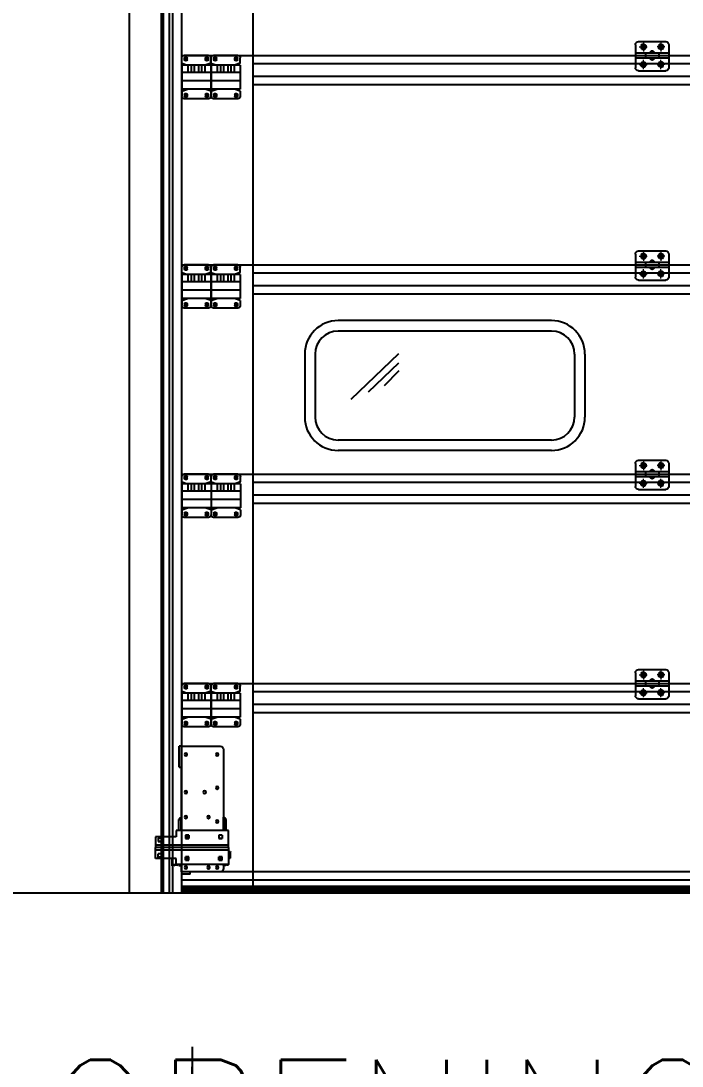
# Model space of a CAD drawing. Header units: millimetres. Extents: x 0 to 190005487, y 0 to 455456909.
# Drawn here: x 106918 to 107708, y 24415 to 25663 of the extents above; entities that cross this region are included whole.
import ezdxf

# ---------------------------------------------------------------- set-up
doc = ezdxf.new("R2010")
doc.units = ezdxf.units.MM
doc.header["$LTSCALE"] = 400
doc.header["$MEASUREMENT"] = 0
doc.header["$PDSIZE"] = -10
for name, pattern in [('CENTER', [11, 10.25, -0.25, 0.25, -0.25]), ('CENTER2', [28.575, 19.05, -3.175, 3.175, -3.175]), ('CLTNQHWH', [79.3, 75, -2, 0.3, -2]), ('HIDDEN', [0.375, 0.25, -0.125])]:
    doc.linetypes.add(name, pattern=pattern)
doc.layers.get('0').update_dxf_attribs({"linetype": 'CONTINUOUS'})
doc.layers.get('Defpoints').update_dxf_attribs({"color": 153, "linetype": 'CONTINUOUS'})
for name, color, linetype in [('8', 8, 'CONTINUOUS'), ('CON', 1, 'CONTINUOUS'), ('dim', 7, 'CONTINUOUS'), ('HID', 2, 'HIDDEN'), ('NDIM', 7, 'CONTINUOUS'), ('중심선', 1, 'CENTER2')]:
    doc.layers.add(name, color=color, linetype=linetype)
doc.layers.add('CENT', color=1, linetype='CLTNQHWH', lineweight=9)
doc.styles.get("Standard").update_dxf_attribs({"font": 'SIMPLEX.shx'})
doc.dimstyles.new('NDIM', dxfattribs={"dimscale": 5, "dimtxt": 3.5, "dimasz": 1.5, "dimexe": 2, "dimexo": 5, "dimgap": 1, "dimtad": 1, "dimdec": 0, "dimrnd": 0.25, "dimzin": 0, "dimdsep": 46, "dimlunit": 6, "dimblk": 'Z_DOT', "dimblk2": '_CIDOT', "dimcen": 5, "dimclrd": 256, "dimclre": 256, "dimclrt": 3, "dimadec": 0, "dimazin": 0, "dimtfac": 1, "dimtdec": 0, "dimtix": 1, "dimtmove": 2, "dimatfit": 1, "dimfxl": 1, "dimtolj": 1, "dimtzin": 0, "dimarcsym": 0})

# ---------------------------------------------------------------- blocks, each defined once
blk = doc.blocks.new('추락방지기')
at = {"color": 8, "linetype": 'Continuous'}
for p, q in [((21509724.9, -50994597.4), (21509651.3, -50994597.4)), ((21509724.9, -50994637.4), (21509724.9, -50994597.4)), ((21509724.9, -50994597.4), (21509729.5, -50994597.4)), ((21509729.5, -50994637.4), (21509729.5, -50994597.4)), ((21509644.9, -50994603.8), (21509644.9, -50994733.4)), ((21509724.9, -50994733.4), (21509724.9, -50994637.4)), ((21509729.5, -50994637.4), (21509724.9, -50994637.4)), ((21509644.9, -50994733.4), (21509644.9, -50994733.4)), ((21509644.9, -50994758.8), (21509644.9, -50994733.4)), ((21509725.4, -50994733.9), (21509724.9, -50994733.4)), ((21509725.4, -50994733.9), (21509725.4, -50994733.9)), ((21509725.4, -50994733.9), (21509725.4, -50994758.8)), ((21509644.3, -50994737.4), (21509640.3, -50994737.4)), ((21509640.3, -50994737.4), (21509640.3, -50994758.8)), ((21509644.3, -50994737.4), (21509644.3, -50994758.8)), ((21509726, -50994758.8), (21509726, -50994737.9)), ((21509730, -50994737.9), (21509726, -50994737.9)), ((21509730, -50994758.8), (21509730, -50994737.9)), ((21509635.1, -50994786.8), (21509635.1, -50994758.8)), ((21509635.1, -50994758.8), (21509735.1, -50994758.8)), ((21509635.1, -50994758.8), (21509635.1, -50994758.8)), ((21509635.1, -50994758.8), (21509735.1, -50994758.8)), ((21509647.1, -50994767.6), (21509653.5, -50994767.6)), ((21509647.1, -50994767.6), (21509647.1, -50994774)), ((21509647.1, -50994774), (21509653.5, -50994774)), ((21509653.5, -50994774), (21509647.1, -50994774)), ((21509653.5, -50994767.6), (21509653.5, -50994774)), ((21509711.1, -50994767.6), (21509717.5, -50994767.6)), ((21509711.1, -50994767.6), (21509711.1, -50994774)), ((21509711.1, -50994774), (21509717.5, -50994774)), ((21509717.5, -50994774), (21509711.1, -50994774)), ((21509717.5, -50994767.6), (21509717.5, -50994774)), ((21509735.1, -50994758.8), (21509735.1, -50994770.8)), ((21509735.1, -50994758.8), (21509735.1, -50994758.8)), ((21509735.1, -50994770.8), (21509775.1, -50994770.8)), ((21509735.1, -50994770.8), (21509775.1, -50994770.8)), ((21509763.1, -50994773.2), (21509769.5, -50994773.2)), ((21509763.1, -50994773.2), (21509763.1, -50994779.6)), ((21509769.5, -50994773.2), (21509769.5, -50994779.6)), ((21509775.1, -50994770.8), (21509775.1, -50994786.8)), ((21509775.1, -50994770.8), (21509775.1, -50994770.8)), ((21509635.1, -50994786.8), (21509775.1, -50994786.8)), ((21509635.1, -50994791.4), (21509635.1, -50994786.8)), ((21509635.1, -50994791.4), (21509775.1, -50994791.4)), ((21509635.1, -50994791.4), (21509635.1, -50994796)), ((21509635.1, -50994796), (21509775.1, -50994796)), ((21509635.1, -50994796), (21509635.1, -50994823.9)), ((21509763.1, -50994779.6), (21509769.5, -50994779.6)), ((21509769.5, -50994779.6), (21509763.1, -50994779.6)), ((21509775.1, -50994786.8), (21509775.1, -50994791.4)), ((21509775.1, -50994796), (21509775.1, -50994791.4)), ((21509775.1, -50994811.9), (21509775.1, -50994796)), ((21509632.4, -50994799), (21509631.6, -50994799.8)), ((21509631.6, -50994811), (21509631.6, -50994799.8)), ((21509631.6, -50994811), (21509632.4, -50994811.8)), ((21509633.5, -50994799), (21509632.4, -50994799)), ((21509632.4, -50994799), (21509632.4, -50994811.8)), ((21509632.4, -50994811.8), (21509633.5, -50994811.8)), ((21509635.1, -50994797.4), (21509633.5, -50994797.4)), ((21509633.5, -50994811.4), (21509633.5, -50994797.4)), ((21509633.5, -50994813.4), (21509633.5, -50994811.4)), ((21509633.5, -50994813.4), (21509635.1, -50994813.4)), ((21509647.1, -50994815.1), (21509647.1, -50994808.7)), ((21509647.1, -50994808.7), (21509653.5, -50994808.7)), ((21509647.1, -50994811.8), (21509653.5, -50994811.8)), ((21509647.1, -50994815.1), (21509653.5, -50994815.1)), ((21509653.5, -50994815.1), (21509647.1, -50994815.1)), ((21509653.5, -50994815.1), (21509653.5, -50994808.7)), ((21509711.1, -50994815.1), (21509711.1, -50994808.7)), ((21509711.1, -50994808.7), (21509717.5, -50994808.7)), ((21509711.1, -50994811.8), (21509717.5, -50994811.8)), ((21509711.1, -50994815.1), (21509717.5, -50994815.1)), ((21509717.5, -50994815.1), (21509711.1, -50994815.1)), ((21509717.5, -50994815.1), (21509717.5, -50994808.7)), ((21509735.1, -50994811.9), (21509775.1, -50994811.9)), ((21509735.1, -50994823.9), (21509735.1, -50994811.9)), ((21509735.1, -50994813.4), (21509736.7, -50994813.4)), ((21509735.3, -50994823.9), (21509735.3, -50994813.4)), ((21509736.7, -50994813.4), (21509736.7, -50994811.9)), ((21509742, -50994823.5), (21509742, -50994811.9)), ((21509743.1, -50994823.5), (21509743.1, -50994811.9)), ((21509763.1, -50994809.5), (21509763.1, -50994803.1)), ((21509763.1, -50994803.1), (21509769.5, -50994803.1)), ((21509763.1, -50994809.5), (21509769.5, -50994809.5)), ((21509769.5, -50994809.5), (21509763.1, -50994809.5)), ((21509769.5, -50994809.5), (21509769.5, -50994803.1)), ((21509635.1, -50994823.9), (21509735.1, -50994823.9)), ((21509635.1, -50994824), (21509635.1, -50994823.9)), ((21509639.1, -50994824), (21509635.1, -50994824)), ((21509639.1, -50994823.9), (21509639.1, -50994824)), ((21509640.3, -50994823.9), (21509640.3, -50994825.4)), ((21509640.3, -50994825.4), (21509644.3, -50994825.4)), ((21509644.3, -50994823.9), (21509644.3, -50994825.4)), ((21509644.9, -50994825.4), (21509644.3, -50994825.4)), ((21509644.9, -50994825.4), (21509644.9, -50994823.9)), ((21509644.9, -50994825.4), (21509644.9, -50994831)), ((21509724.9, -50994825.4), (21509725.4, -50994825.4)), ((21509724.9, -50994837.4), (21509724.9, -50994825.4)), ((21509725.4, -50994823.9), (21509725.4, -50994825.4)), ((21509726, -50994825.4), (21509725.4, -50994825.4)), ((21509726, -50994825.4), (21509726, -50994823.9)), ((21509730, -50994825.4), (21509726, -50994825.4)), ((21509730, -50994825.4), (21509730, -50994823.9)), ((21509735.1, -50994823.9), (21509731.1, -50994823.9)), ((21509731.1, -50994823.9), (21509731.1, -50994823.9)), ((21509734.9, -50994823.9), (21509732.2, -50994824.5)), ((21509732.8, -50994824.7), (21509732.2, -50994824.5)), ((21509735.9, -50994824), (21509732.8, -50994824.7)), ((21509732.8, -50994824.7), (21509738.7, -50994824.1)), ((21509735.1, -50994823.9), (21509735.1, -50994823.9)), ((21509735.3, -50994823.9), (21509735.1, -50994823.9)), ((21509735.9, -50994824), (21509735.3, -50994823.9)), ((21509735.9, -50994824), (21509741.7, -50994823.5)), ((21509738.3, -50994824.2), (21509738.3, -50994825.9)), ((21509738.3, -50994825.9), (21509739.1, -50994825.9)), ((21509738.3, -50994826.3), (21509738.3, -50994825.9)), ((21509738.3, -50994826.3), (21509739.1, -50994826.3)), ((21509741.7, -50994823.5), (21509738.7, -50994824.1)), ((21509742, -50994823.5), (21509739, -50994824.1)), ((21509739.1, -50994825.9), (21509739.1, -50994824.1)), ((21509739.1, -50994825.9), (21509739.1, -50994826.3)), ((21509743.1, -50994823.5), (21509742, -50994823.5)), ((21509742.3, -50994823.5), (21509742.3, -50994825.9)), ((21509742.3, -50994825.9), (21509743.1, -50994825.9)), ((21509742.3, -50994826.3), (21509742.3, -50994825.9)), ((21509742.3, -50994826.3), (21509743.1, -50994826.3)), ((21509743.1, -50994825.9), (21509743.1, -50994823.5)), ((21509743.1, -50994825.9), (21509743.1, -50994826.3)), ((21509651.3, -50994837.4), (21509708.9, -50994837.4)), ((21509708.9, -50994837.4), (21509724.9, -50994837.4)), ((21509708.9, -50994842), (21509708.9, -50994837.4)), ((21509708.9, -50994842), (21509724.9, -50994842)), ((21509724.9, -50994837.4), (21509724.9, -50994842))]:
    blk.add_line(p, q, dxfattribs=at)
at = {"color": 8, "linetype": 'Continuous', "flags": 128}
for points in [[(21509640.3, -50994737.4), (21509640.3, -50994737.4), (21509640.3, -50994737.4), (21509640.3, -50994737.3), (21509640.7, -50994736.4), (21509641.7, -50994735.4), (21509642.7, -50994734.7), (21509643.6, -50994734.1), (21509644.9, -50994733.4)], [(21509725.4, -50994733.9), (21509726.7, -50994734.6), (21509727.6, -50994735.2), (21509728.7, -50994735.9), (21509729.5, -50994736.7), (21509729.8, -50994737.2), (21509730, -50994737.9)], [(21509731.2, -50994823.9), (21509731.2, -50994824), (21509731.3, -50994824.1), (21509731.4, -50994824.2), (21509731.6, -50994824.3), (21509731.7, -50994824.3), (21509732, -50994824.4), (21509732.2, -50994824.5)], [(21509735.1, -50994823.8), (21509735.1, -50994823.8), (21509735.1, -50994823.8), (21509735.1, -50994823.8), (21509735.2, -50994823.8), (21509735.2, -50994823.8), (21509735.2, -50994823.8), (21509735.2, -50994823.9), (21509735.3, -50994823.9)], [(21509738.7, -50994824.1), (21509738.7, -50994824.1), (21509738.8, -50994824.1), (21509738.8, -50994824.1), (21509738.8, -50994824.1), (21509738.9, -50994824.1), (21509738.9, -50994824.1), (21509738.9, -50994824.1), (21509739, -50994824.1)], [(21509741.7, -50994823.5), (21509741.8, -50994823.5), (21509741.8, -50994823.5), (21509741.9, -50994823.5), (21509741.9, -50994823.5), (21509741.9, -50994823.5), (21509742, -50994823.5), (21509742, -50994823.5), (21509742, -50994823.5)], [(21509742, -50994823.5), (21509742.8, -50994823.5), (21509743.1, -50994823.5)]]:
    blk.add_lwpolyline(points, dxfattribs=at)
at = {"color": 8, "linetype": 'Continuous'}
for centre in [(21509656.9, -50994613.4), (21509716.9, -50994613.4), (21509656.9, -50994677.4), (21509680.9, -50994685.4), (21509716.9, -50994685.4), (21509673.5, -50994733.4), (21509716.9, -50994733.4), (21509656.9, -50994741.4), (21509656.9, -50994829.4), (21509673.5, -50994829.4), (21509716.9, -50994829.4)]:
    blk.add_circle(centre, 2.72, dxfattribs=at)
for centre, radius, start, end in [((21509651.3, -50994603.8), 6.4, 90, 180), ((21509658.5, -50994737.4), 14.1, 163.4023, 179.9041), ((21509708.9, -50994738.4), 17.1, 1.537, 15.1566), ((21509716.9, -50994769.4), 2.72, 139.9965, 180), ((21509716.9, -50994769.4), 2.72, 180, 282.9752), ((21509651.3, -50994831), 6.4, 180, 270), ((21509745.2, -50994848.6), 25.2, 97.3136, 100.9909)]:
    blk.add_arc(centre, radius, start, end, dxfattribs=at)
blk = doc.blocks.new('사이드힌지')
at = {"layer": '8'}
for p, q in [((-14.7, 13.2), (-14.7, 25.5)), ((-8.7, 31.5), (49.5, 31.5)), ((55.5, 13.2), (55.5, 25.5)), ((-14.7, 13.2), (-1, 8.2)), ((-14.7, 8.2), (55.5, 8.2)), ((-14.7, 8.2), (-14.7, -48.8)), ((-7.7, 21.5), (-7.7, 24.5)), ((-1.7, 21.5), (-1.7, 24.5)), ((0, 8.2), (0, -8.2)), ((8, 8.2), (8, -8.2)), ((15.5, 8.2), (15.5, -9.2)), ((25.5, 8.2), (25.5, -9.2)), ((33, 8.2), (33, -8.2)), ((41, 8.2), (41, -8.2)), ((55.5, 13.2), (41.8, 8.2)), ((42.5, 21.5), (42.5, 24.5)), ((48.5, 21.5), (48.5, 24.5)), ((55.5, 8.2), (55.5, -48.8)), ((-14.7, -9.2), (55.5, -9.2)), ((-14.7, -29.2), (55.5, -29.2)), ((-14.7, -53.8), (-1, -48.8)), ((-14.7, -48.8), (55.5, -48.8)), ((55.5, -53.8), (41.8, -48.8)), ((-14.7, -53.8), (-14.7, -66)), ((-8.7, -72), (49.5, -72)), ((-7.7, -62), (-7.7, -65)), ((-1.7, -62), (-1.7, -65)), ((42.5, -62), (42.5, -65)), ((48.5, -62), (48.5, -65)), ((55.5, -53.8), (55.5, -66))]:
    blk.add_line(p, q, dxfattribs=at)
for centre, radius, start, end in [((-8.7, 25.5), 6, 90, 180), ((-4.7, 24.5), 3, 0, 180), ((45.5, 24.5), 3, 0, 180), ((49.5, 25.5), 6, 0, 90), ((-4.7, 21.5), 3, 180, 0), ((45.5, 21.5), 3, 180, 0), ((1, -8.2), 1, 180, 270), ((7, -8.2), 1, 270, 0), ((34, -8.2), 1, 180, 270), ((40, -8.2), 1, 270, 0), ((-8.7, -66), 6, 180, 270), ((-4.7, -62), 3, 0, 180), ((-4.7, -65), 3, 180, 0), ((45.5, -62), 3, 0, 180), ((45.5, -65), 3, 180, 0), ((49.5, -66), 6, 270, 0)]:
    blk.add_arc(centre, radius, start, end, dxfattribs=at)
at = {"layer": '중심선'}
for p, q in [((-4.7, 28.5), (-4.7, 17.5)), ((45.5, 28.5), (45.5, 17.5)), ((-8.7, 24.5), (-0.7, 24.5)), ((-8.7, 21.5), (-0.7, 21.5)), ((49.5, 24.5), (41.5, 24.5)), ((49.5, 21.5), (41.5, 21.5)), ((-8.7, -62), (-0.7, -62)), ((-8.7, -65), (-0.7, -65)), ((-4.7, -69), (-4.7, -58)), ((49.5, -62), (41.5, -62)), ((49.5, -65), (41.5, -65)), ((45.5, -69), (45.5, -58))]:
    blk.add_line(p, q, dxfattribs=at)
blk = doc.blocks.new('센터힌지')
at = {"color": 8}
for p, q in [((-35, 31.6), (-35, -23.4)), ((-35, 31.6), (-35, -23.4)), ((37.5, 39.1), (-27.5, 39.1)), ((37.5, 39.1), (-27.5, 39.1)), ((-19.8, 32.1), (-21.6, 29.7)), ((-19.8, 32.1), (-21.6, 29.7)), ((-21.6, 29.7), (-21.6, 23.4)), ((-21.6, 29.7), (-21.6, 23.4)), ((-16, 32.1), (-19.8, 32.1)), ((-16, 32.1), (-19.8, 32.1)), ((-16, 32.1), (-12.2, 32.1)), ((-16, 32.1), (-12.2, 32.1)), ((-12.2, 32.1), (-10.4, 29.7)), ((-12.2, 32.1), (-10.4, 29.7)), ((-10.4, 29.7), (-10.4, 23.4)), ((-10.4, 29.7), (-10.4, 23.4)), ((22.2, 32.1), (20.4, 29.7)), ((22.2, 32.1), (20.4, 29.7)), ((20.4, 29.7), (20.4, 23.4)), ((20.4, 29.7), (20.4, 23.4)), ((26, 32.1), (22.2, 32.1)), ((26, 32.1), (22.2, 32.1)), ((26, 32.1), (29.8, 32.1)), ((26, 32.1), (29.8, 32.1)), ((29.8, 32.1), (31.6, 29.7)), ((29.8, 32.1), (31.6, 29.7)), ((31.6, 29.7), (31.6, 23.4)), ((31.6, 29.7), (31.6, 23.4)), ((45, 31.6), (45, -23.4)), ((45, 31.6), (45, -23.4)), ((0, 12), (-35, 12)), ((0, 12), (-35, 12)), ((0, 0), (-35, 0)), ((0, 0), (-35, 0)), ((-19.8, 20.9), (-21.6, 23.4)), ((-19.8, 20.9), (-21.6, 23.4)), ((-19.8, 20.9), (-12.2, 20.9)), ((-19.8, 20.9), (-12.2, 20.9)), ((-12.2, 20.9), (-10.4, 23.4)), ((-12.2, 20.9), (-10.4, 23.4)), ((-11.3, 12), (-11.3, 0)), ((-11.3, 12), (-11.3, 0)), ((45, 12), (0, 12)), ((45, 12), (0, 12)), ((45, 0), (0, 0)), ((45, 0), (0, 0)), ((22.2, 20.9), (20.4, 23.4)), ((22.2, 20.9), (20.4, 23.4)), ((21.3, 12), (21.3, 0)), ((21.3, 12), (21.3, 0)), ((29.8, 20.9), (22.2, 20.9)), ((29.8, 20.9), (22.2, 20.9)), ((29.8, 20.9), (31.6, 23.4)), ((29.8, 20.9), (31.6, 23.4)), ((-19.8, -10.4), (-21.6, -12.9)), ((-19.8, -10.4), (-21.6, -12.9)), ((-21.6, -19.2), (-21.6, -12.9)), ((-21.6, -19.2), (-21.6, -12.9)), ((-19.8, -21.6), (-21.6, -19.2)), ((-19.8, -21.6), (-21.6, -19.2)), ((-19.8, -10.4), (-12.2, -10.4)), ((-19.8, -10.4), (-12.2, -10.4)), ((-16, -21.6), (-19.8, -21.6)), ((-16, -21.6), (-19.8, -21.6)), ((-16, -21.6), (-12.2, -21.6)), ((-16, -21.6), (-12.2, -21.6)), ((-12.2, -10.4), (-10.4, -12.9)), ((-12.2, -10.4), (-10.4, -12.9)), ((-12.2, -21.6), (-10.4, -19.2)), ((-12.2, -21.6), (-10.4, -19.2)), ((-10.4, -19.2), (-10.4, -12.9)), ((-10.4, -19.2), (-10.4, -12.9)), ((22.2, -10.4), (20.4, -12.9)), ((22.2, -10.4), (20.4, -12.9)), ((20.4, -19.2), (20.4, -12.9)), ((20.4, -19.2), (20.4, -12.9)), ((22.2, -21.6), (20.4, -19.2)), ((22.2, -21.6), (20.4, -19.2)), ((29.8, -10.4), (22.2, -10.4)), ((29.8, -10.4), (22.2, -10.4)), ((26, -21.6), (22.2, -21.6)), ((26, -21.6), (22.2, -21.6)), ((26, -21.6), (29.8, -21.6)), ((26, -21.6), (29.8, -21.6)), ((29.8, -10.4), (31.6, -12.9)), ((29.8, -10.4), (31.6, -12.9)), ((29.8, -21.6), (31.6, -19.2)), ((29.8, -21.6), (31.6, -19.2)), ((31.6, -19.2), (31.6, -12.9)), ((31.6, -19.2), (31.6, -12.9)), ((37.5, -30.9), (-27.5, -30.9)), ((37.5, -30.9), (-27.5, -30.9))]:
    blk.add_line(p, q, dxfattribs=at)
for centre, radius in [((-16, 26.5), 5.62), ((-16, 26.5), 5.62), ((-16, 26.5), 3.53), ((-16, 26.5), 3.53), ((-16, 26.5), 2.7), ((-16, 26.5), 2.7), ((26, 26.5), 5.62), ((26, 26.5), 5.62), ((26, 26.5), 3.53), ((26, 26.5), 3.53), ((26, 26.5), 2.7), ((26, 26.5), 2.7), ((-16, -16), 5.62), ((-16, -16), 5.62), ((-16, -16), 3.53), ((-16, -16), 3.53), ((-16, -16), 2.7), ((-16, -16), 2.7), ((26, -16), 5.62), ((26, -16), 5.62), ((26, -16), 3.53), ((26, -16), 3.53), ((26, -16), 2.7), ((26, -16), 2.7)]:
    blk.add_circle(centre, radius, dxfattribs=at)
for centre, radius, start, end in [((-27.5, 31.6), 7.5, 90, 180), ((-27.5, 31.6), 7.5, 90, 180), ((37.5, 31.6), 7.5, 0, 90), ((37.5, 31.6), 7.5, 0, 90), ((5, 12), 5, 0, 180), ((5, 12), 5, 0, 180), ((5, 0), 5, 180, 0), ((5, 0), 5, 180, 0), ((-27.5, -23.4), 7.5, 180, 270), ((-27.5, -23.4), 7.5, 180, 270), ((37.5, -23.4), 7.5, 270, 0), ((37.5, -23.4), 7.5, 270, 0)]:
    blk.add_arc(centre, radius, start, end, dxfattribs=at)
at = {"layer": 'CENT', "color": 1, "linetype": 'CENTER'}
for p, q in [((-25.7, 26.5), (-7, 26.5)), ((-25.7, 26.5), (-7, 26.5)), ((-16, 37.3), (-16, 15.4)), ((-16, 37.3), (-16, 15.4)), ((35.7, 26.5), (17, 26.5)), ((35.7, 26.5), (17, 26.5)), ((26, 37.3), (26, 15.4)), ((26, 37.3), (26, 15.4)), ((-25.7, -16), (-7, -16)), ((-25.7, -16), (-7, -16)), ((-16, -26.7), (-16, -4.9)), ((-16, -26.7), (-16, -4.9)), ((35.7, -16), (17, -16)), ((35.7, -16), (17, -16)), ((26, -26.7), (26, -4.9)), ((26, -26.7), (26, -4.9))]:
    blk.add_line(p, q, dxfattribs=at)
blk = doc.blocks.new('Z_DOT')
at = {"layer": 'dim', "color": 0}
for p, q in [((0, -3), (0, 3)), ((-3, 0), (3, 0))]:
    blk.add_line(p, q, dxfattribs=at)
for radius in [0.75, 0.375]:
    blk.add_circle((0, 0), radius, dxfattribs=at)
blk = doc.blocks.new('*D1319')
at = {"layer": 'Defpoints', "color": 0}
for p in [(108223, 24641.4), (107122.7, 24637.7), (107122.7, 24234)]:
    blk.add_point(p, dxfattribs=at)
at = {"layer": 'NDIM', "lineweight": -2}
for p, q in [((108223, 24441.4), (108223, 24154)), ((107122.7, 24437.7), (107122.7, 24154)), ((107062.7, 24234), (107002.7, 24234)), ((108223, 24234), (107122.7, 24234)), ((108283, 24234), (108343, 24234))]:
    blk.add_line(p, q, dxfattribs=at)
at = {"layer": 'NDIM', "linetype": 'ByBlock', "lineweight": -2, "xscale": 60, "yscale": 60, "zscale": 60}
blk.add_blockref('Z_DOT', (107122.7, 24234), dxfattribs=at)
at = {"layer": 'NDIM', "linetype": 'ByBlock', "lineweight": -2, "xscale": 60, "yscale": 60, "zscale": 60, "rotation": 180}
blk.add_blockref('Z_DOT', (108223, 24234), dxfattribs=at)
at = {"layer": 'NDIM', "color": 3, "insert": (107672.9, 24352.3), "char_height": 140, "attachment_point": 5}
blk.add_mtext('\\A1;OPENING WIDTH', dxfattribs=at)
blk = doc.blocks.new('_CIDOT')
at = {"color": 0, "linetype": 'ByBlock'}
blk.add_line((2, 0), (-1, 0), dxfattribs=at)
at = {"color": 0, "linetype": 'ByBlock', "const_width": 0.5}
blk.add_lwpolyline([(-0.25, 0, 1), (0.25, 0, 1)], format="xyb", close=True, dxfattribs=at)

msp = doc.modelspace()

# ---------------------------------------------------------------- linework, layer by layer
at = {"color": 3}
for p, q in [((107047.5, 28396.9), (107047.5, 24621.8)), ((107369.6, 25265.5), (107312.4, 25211)), ((107369.4, 25254.1), (107333.2, 25219.5)), ((107369.8, 25245.2), (107352.3, 25227.3))]:
    msp.add_line(p, q, dxfattribs=at)
at = {"color": 4}
for p, q in [((107085.7, 28396.9), (107085.7, 24621.8)), ((107086.7, 28396.9), (107086.7, 24621.8)), ((107088.2, 28396.9), (107088.2, 24621.8)), ((107095.5, 28396.9), (107095.5, 24621.8)), ((107099.4, 28396.9), (107099.4, 24621.8)), ((107552.3, 25305), (107297.3, 25305)), ((107552.3, 25292.5), (107297.3, 25292.5)), ((107257.3, 25265), (107257.3, 25189.9)), ((107269.8, 25265), (107269.8, 25189.9)), ((107579.8, 25265), (107579.8, 25189.9)), ((107592.3, 25265), (107592.3, 25189.9)), ((107552.3, 25162.4), (107297.3, 25162.4)), ((107552.3, 25149.9), (107297.3, 25149.9))]:
    msp.add_line(p, q, dxfattribs=at)
at = {"color": 7, "linetype": 'Continuous'}
for p, q in [((107110.2, 26871.8), (107110.2, 24621.8)), ((107195.2, 26871.8), (107195.2, 24621.8))]:
    msp.add_line(p, q, dxfattribs=at)
for p, q in [((107110.2, 25621.7), (108235.1, 25621.7)), ((107110.2, 25371.7), (108235.1, 25371.7)), ((107110.2, 25121.7), (108235.1, 25121.7)), ((107110.2, 24871.7), (108235.1, 24871.7)), ((108235.1, 24646.8), (107110.2, 24646.8)), ((108235.1, 24636.8), (107110.2, 24636.8)), ((108235.1, 24629.3), (107110.2, 24629.3)), ((108235.1, 24626.8), (107110.2, 24626.8)), ((108235.1, 24624.3), (107110.2, 24624.3)), ((108235.1, 24622.8), (107110.2, 24622.8)), ((108235.1, 24621.7), (107110.2, 24621.7))]:
    msp.add_line(p, q)
at = {"color": 151}
for p, q in [((108150.1, 25611.7), (107195.2, 25611.7)), ((108150.1, 25596.7), (107195.2, 25596.7)), ((108150.1, 25586.7), (107195.2, 25586.7)), ((108150.1, 25361.6), (107195.2, 25361.6)), ((108150.1, 25346.6), (107195.2, 25346.6)), ((108150.1, 25336.6), (107195.2, 25336.6)), ((108150.1, 25111.7), (107195.2, 25111.7)), ((108150.1, 25096.7), (107195.2, 25096.7)), ((108150.1, 25086.7), (107195.2, 25086.7)), ((108150.1, 24861.7), (107195.2, 24861.7)), ((108150.1, 24846.7), (107195.2, 24846.7)), ((108150.1, 24836.7), (107195.2, 24836.7))]:
    msp.add_line(p, q, dxfattribs=at)
at = {"color": 4}
for centre, radius, start, end in [((107297.3, 25265), 40, 90, 180), ((107552.3, 25265), 40, 0, 90), ((107297.3, 25265), 27.5, 90, 180), ((107552.3, 25265), 27.5, 0, 90), ((107297.3, 25189.9), 40, 180, 270), ((107297.3, 25189.9), 27.5, 180, 270), ((107552.3, 25189.9), 40, 270, 0), ((107552.3, 25189.9), 27.5, 270, 0)]:
    msp.add_arc(centre, radius, start, end, dxfattribs=at)
at = {"layer": 'CON'}
msp.add_line((106572.5, 24621.7), (112072.7, 24621.7), dxfattribs=at)

# ---------------------------------------------------------------- block references
at = {"xscale": -0.5000256451997451, "yscale": 0.5000256451997451, "zscale": 0.5000256451997451}
for name, p in [('센터힌지', (107675.1, 25618.7)), ('사이드힌지', (107138, 25605.9)), ('사이드힌지', (107173, 25605.9)), ('센터힌지', (107675.1, 25368.7)), ('사이드힌지', (107138, 25355.9)), ('사이드힌지', (107173, 25355.9)), ('센터힌지', (107675.1, 25118.7)), ('사이드힌지', (107138, 25105.9)), ('사이드힌지', (107173.1, 25105.9)), ('센터힌지', (107675.1, 24868.7)), ('사이드힌지', (107138, 24855.9)), ('사이드힌지', (107173, 24855.9))]:
    msp.add_blockref(name, p, dxfattribs=at)
at = {"layer": 'HID', "color": 2, "xscale": -0.6250320564996814, "yscale": 0.6250320564996814, "zscale": 0.6250320564996814}
msp.add_blockref('추락방지기', (13551377.8, 31898055), dxfattribs=at)

# ---------------------------------------------------------------- dimensions: what is measured, and where the dimension line sits
at = {"layer": 'NDIM'}
dim = msp.add_linear_dim(base=(107122.7, 24234), p1=(108223, 24641.4), p2=(107122.7, 24637.7), text='OPENING WIDTH', dimstyle='NDIM', override={"dimscale": 40, "dimclrd": 256, "dimclre": 256, "dimatfit": 3}, dxfattribs=at)
dim.commit()
dim.dimension.update_dxf_attribs({"geometry": '*D1319', "text_midpoint": (107672.9, 24352.3)})

doc.saveas('drawing.dxf')
